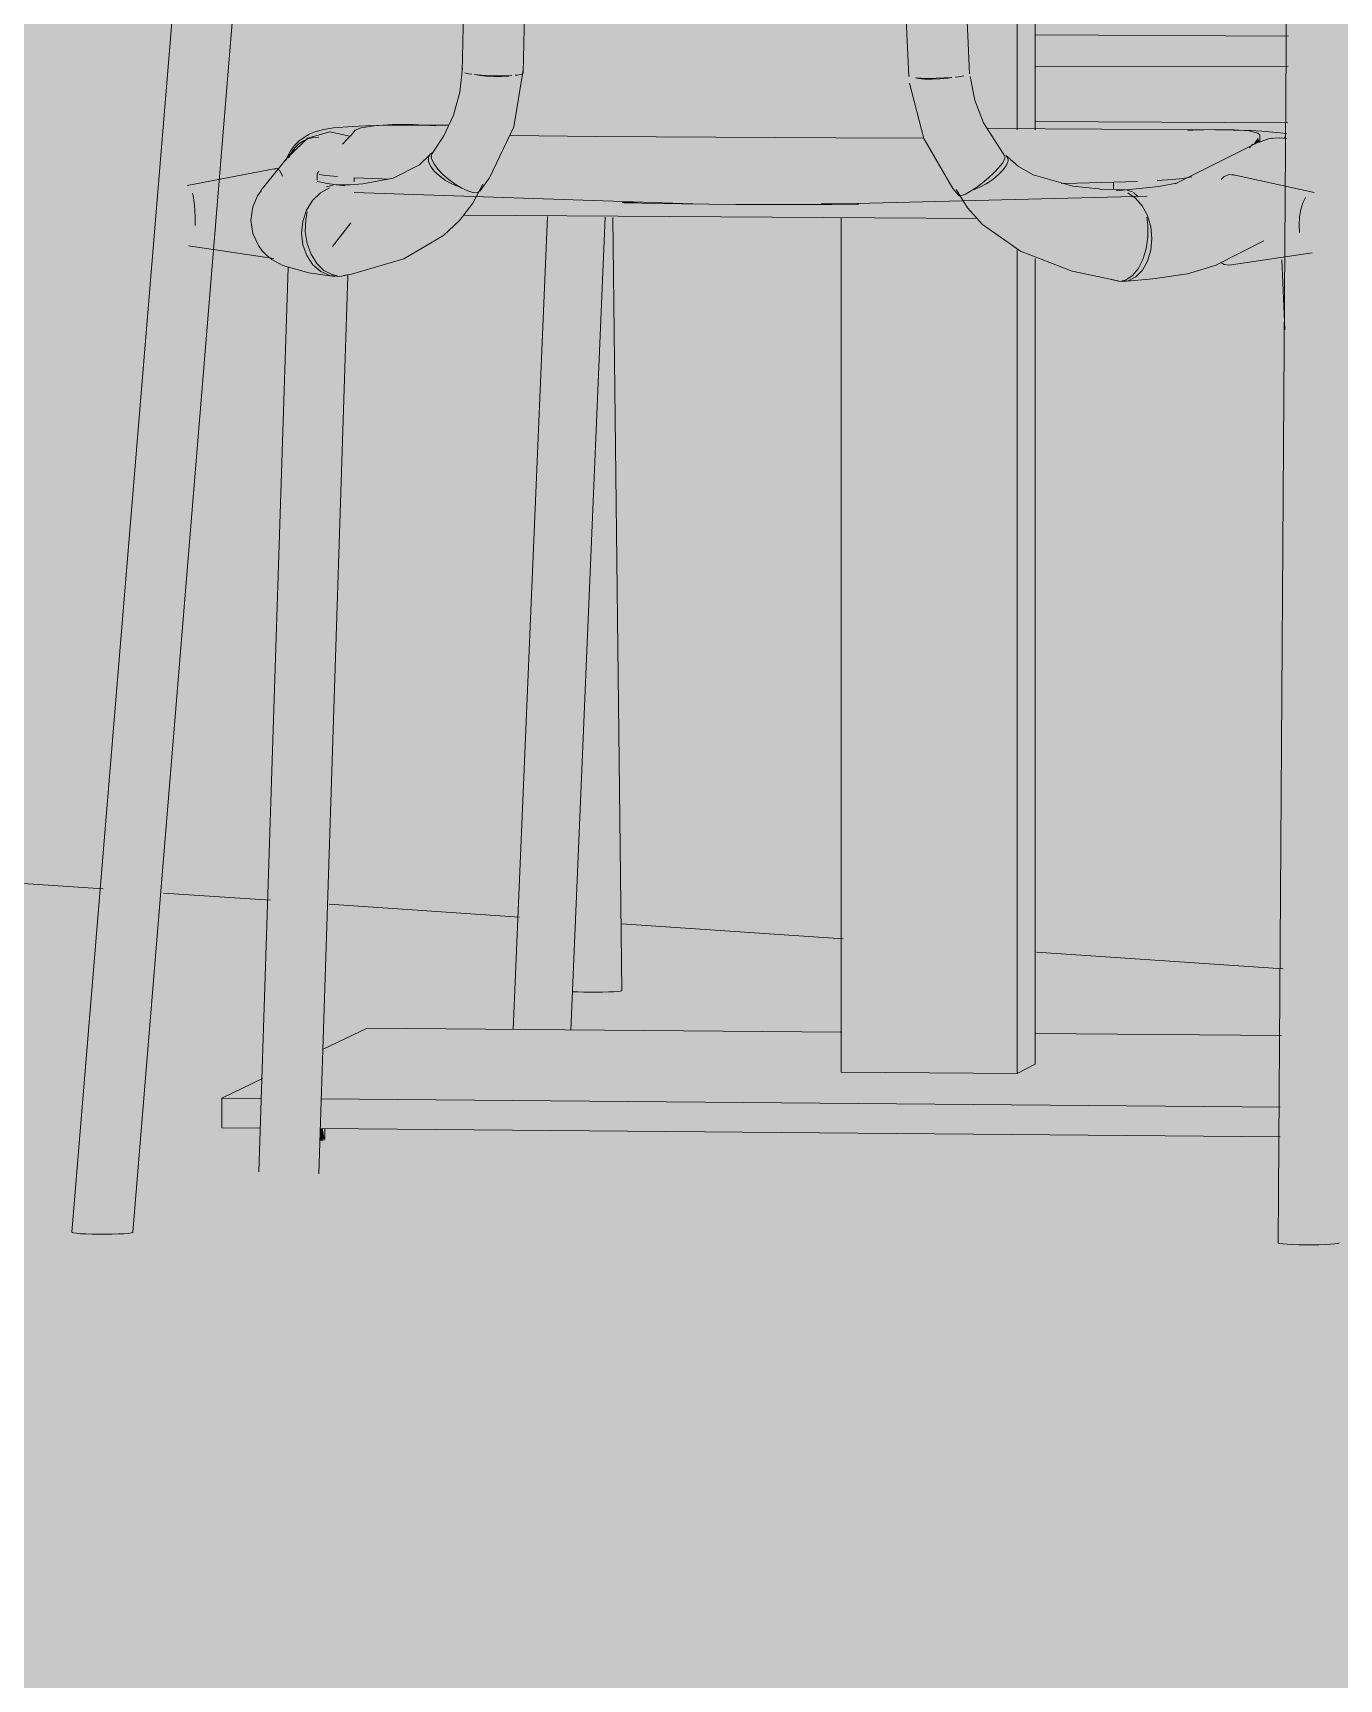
# Model space of a CAD drawing. Header units: inches. Extents: x 30764 to 30770, y -4780 to 4478.
# Drawn here: x 30767.26793 to 30767.29266, y 59.92249 to 59.95366 of the extents above; entities that cross this region are included whole.
import ezdxf

# ---------------------------------------------------------------- set-up
doc = ezdxf.new("R2010")
doc.units = ezdxf.units.IN
doc.header["$MEASUREMENT"] = 0
for name, color, linetype, lineweight in [('A-GLAZ-CURT', 52, 'Continuous', 9), ('I-FURN', 30, 'Continuous', 9), ('Q-CASE', 31, 'Continuous', 9)]:
    doc.layers.add(name, color=color, linetype=linetype, lineweight=lineweight)

msp = doc.modelspace()

# ---------------------------------------------------------------- hatches: boundary and pattern name
at = {"layer": 'A-GLAZ-CURT', "lineweight": 5, "transparency": 33554458}
msp.add_hatch(color=256, dxfattribs=at).paths.add_polyline_path([(30767.242691, 59.862277), (30767.301958, 59.867328), (30767.301958, 60.082348), (30767.242691, 60.085483), (30767.242691, 59.86713)], flags=0)
at = {"layer": 'I-FURN', "lineweight": 5}
h = msp.add_hatch(color=256, dxfattribs=at)
h.paths.add_polyline_path([(30767.286568, 59.933952), (30767.286568, 59.949562), (30767.286243, 59.949773), (30767.285724, 59.950132), (30767.283238, 59.950127), (30767.283238, 59.93398)], flags=0)
h.paths.add_polyline_path([(30767.286568, 59.951826), (30767.286568, 59.961795), (30767.286228, 59.961449), (30767.285789, 59.960856), (30767.285681, 59.960625), (30767.285415, 59.959901), (30767.285375, 59.958835), (30767.285773, 59.952578), (30767.285935, 59.952), (30767.286049, 59.951829), (30767.286364, 59.951827)], flags=0)
h.paths.add_polyline_path([(30767.286568, 59.963364), (30767.286568, 59.964614), (30767.283238, 59.964629), (30767.283266, 59.963448), (30767.286031, 59.963378), (30767.286563, 59.963364)], flags=0)
h = msp.add_hatch(color=256, dxfattribs=at)
h.paths.add_polyline_path([(30767.286568, 59.933952), (30767.286906, 59.934134), (30767.286906, 59.949388), (30767.286568, 59.949534), (30767.286568, 59.935495)], flags=0)
h.paths.add_polyline_path([(30767.286906, 59.951823), (30767.286875, 59.961998), (30767.286568, 59.961795), (30767.286568, 59.951826), (30767.28672, 59.951825)], flags=0)
h.paths.add_polyline_path([(30767.286899, 59.963351), (30767.286906, 59.963386), (30767.286906, 59.964611), (30767.286568, 59.964614), (30767.286568, 59.963364), (30767.286875, 59.963353)], flags=0)
for points in [[(30767.284802, 59.951665), (30767.284695, 59.951985), (30767.284617, 59.952337), (30767.284518, 59.952945), (30767.284228, 59.959916), (30767.284351, 59.960507), (30767.284502, 59.960939), (30767.284864, 59.961629), (30767.285331, 59.962266), (30767.281264, 59.962342), (30767.278457, 59.962344), (30767.27595, 59.962312), (30767.276597, 59.961553), (30767.277086, 59.960544), (30767.277277, 59.959719), (30767.277305, 59.958398), (30767.2772, 59.95283), (30767.277074, 59.952032), (30767.27698, 59.951712), (30767.284801, 59.951665)], [(30767.269177, 59.930912), (30767.271178, 59.955216), (30767.271033, 59.955215), (30767.271027, 59.95515), (30767.270742, 59.955065), (30767.27066, 59.954999), (30767.268702, 59.930936), (30767.269052, 59.930914)], [(30767.269307, 59.930912), (30767.269823, 59.930943), (30767.27133, 59.949727), (30767.271317, 59.949728), (30767.27128, 59.94975), (30767.271253, 59.949857), (30767.271165, 59.949863), (30767.271129, 59.94999), (30767.271002, 59.950009), (30767.270987, 59.950447), (30767.270987, 59.950679), (30767.271093, 59.950695), (30767.271121, 59.950776), (30767.271388, 59.950866), (30767.27146, 59.95088), (30767.271764, 59.955041), (30767.271594, 59.955139), (30767.271294, 59.955205), (30767.271178, 59.955216), (30767.269177, 59.930912)], [(30767.292026, 59.930712), (30767.292186, 59.955097), (30767.291909, 59.955061), (30767.291721, 59.954979), (30767.291674, 59.954874), (30767.291669, 59.95074), (30767.291778, 59.95066), (30767.292014, 59.950582), (30767.291977, 59.95044), (30767.291914, 59.950173), (30767.291857, 59.94984), (30767.291843, 59.949758), (30767.291682, 59.949655), (30767.291639, 59.949501), (30767.291543, 59.930737), (30767.2919, 59.930714)], [(30767.292156, 59.930712), (30767.292662, 59.930742), (30767.292773, 59.954873), (30767.292603, 59.954968), (30767.292335, 59.95503), (30767.292335, 59.955094), (30767.292186, 59.955097), (30767.292026, 59.930712)], [(30767.276575, 59.952849), (30767.276617, 59.954701), (30767.276222, 59.954753), (30767.276112, 59.954776), (30767.276111, 59.952935), (30767.276297, 59.952869), (30767.276429, 59.952857)], [(30767.276725, 59.952845), (30767.27721, 59.952884), (30767.277218, 59.95476), (30767.276963, 59.954709), (30767.276617, 59.954701), (30767.276575, 59.952849)], [(30767.285034, 59.952798), (30767.285599, 59.952851), (30767.28563, 59.952915), (30767.28566, 59.952964), (30767.285543, 59.954751), (30767.285311, 59.954688), (30767.284948, 59.954654), (30767.285027, 59.952946)], [(30767.284887, 59.952796), (30767.285034, 59.952798), (30767.284948, 59.954654), (30767.2845, 59.954689), (30767.284438, 59.954674), (30767.284523, 59.952826), (30767.284755, 59.952798)], [(30767.275808, 59.950881), (30767.276312, 59.951796), (30767.276507, 59.952837), (30767.27607, 59.952915), (30767.276059, 59.952945), (30767.275871, 59.952078), (30767.275774, 59.951883), (30767.275475, 59.951329), (30767.275545, 59.951156), (30767.275697, 59.950979)], [(30767.276341, 59.950632), (30767.276391, 59.950655), (30767.276975, 59.951715), (30767.277201, 59.952921), (30767.277059, 59.952861), (30767.276657, 59.952829), (30767.276507, 59.952837), (30767.276312, 59.951796), (30767.275808, 59.950881), (30767.276165, 59.950665), (30767.276264, 59.950636)], [(30767.276805, 59.95283), (30767.276725, 59.952845), (30767.276767, 59.952831)], [(30767.276975, 59.951715), (30767.277112, 59.952156), (30767.277147, 59.952635), (30767.276975, 59.951719)], [(30767.284956, 59.952779), (30767.284755, 59.952798), (30767.284888, 59.952783)], [(30767.27232, 59.950741), (30767.272611, 59.950924), (30767.272711, 59.950963), (30767.272926, 59.950991), (30767.273557, 59.951783), (30767.273076, 59.951612), (30767.272584, 59.951066), (30767.27264, 59.950982), (30767.272471, 59.950877), (30767.272352, 59.950781)], [(30767.272726, 59.951237), (30767.272973, 59.951509), (30767.273152, 59.951672), (30767.273557, 59.951783), (30767.273325, 59.951782), (30767.273003, 59.951631), (30767.272882, 59.951509), (30767.27279, 59.95138), (30767.272733, 59.951268)], [(30767.273352, 59.950876), (30767.273355, 59.951043), (30767.273625, 59.951126), (30767.273809, 59.951336), (30767.273841, 59.951489), (30767.273804, 59.951557), (30767.273891, 59.951698), (30767.273557, 59.951783), (30767.272926, 59.950991), (30767.273296, 59.950899), (30767.273318, 59.95089)], [(30767.28299, 59.950435), (30767.285531, 59.950525), (30767.285304, 59.950815), (30767.284895, 59.951472), (30767.284789, 59.951665), (30767.276943, 59.951657), (30767.276843, 59.951394), (30767.276717, 59.951181), (30767.276358, 59.950546), (30767.2798, 59.950454), (30767.282636, 59.950437)], [(30767.289652, 59.950835), (30767.290154, 59.950989), (30767.291434, 59.951664), (30767.291344, 59.951656), (30767.290911, 59.951468), (30767.289704, 59.950859)], [(30767.2908, 59.950018), (30767.290847, 59.950048), (30767.290813, 59.950329), (30767.290682, 59.950606), (30767.290652, 59.950636), (30767.290578, 59.950744), (30767.29043, 59.950874), (30767.290483, 59.950932), (30767.290579, 59.950976), (30767.291149, 59.950858), (30767.29165, 59.950788), (30767.291659, 59.951655), (30767.291525, 59.951672), (30767.289946, 59.950885), (30767.290166, 59.950854), (30767.290482, 59.95068), (30767.290565, 59.950606), (30767.290734, 59.950329), (30767.29077, 59.950241)], [(30767.291024, 59.951524), (30767.291156, 59.951602), (30767.291126, 59.951673), (30767.291024, 59.951525)], [(30767.291025, 59.951547), (30767.291156, 59.951648), (30767.291171, 59.951597), (30767.291435, 59.95172), (30767.291525, 59.951753), (30767.29121, 59.951787), (30767.291127, 59.951762), (30767.291142, 59.951693), (30767.291053, 59.951582)], [(30767.276023, 59.950735), (30767.275697, 59.950979), (30767.275488, 59.951261), (30767.275503, 59.951376), (30767.275433, 59.951202), (30767.275545, 59.951041), (30767.275747, 59.950863), (30767.276015, 59.950737)], [(30767.271047, 59.950156), (30767.272075, 59.950164), (30767.272129, 59.950428), (30767.272275, 59.950682), (30767.272478, 59.950883), (30767.272623, 59.951018), (30767.272559, 59.951088), (30767.271293, 59.950807), (30767.271293, 59.950783), (30767.271177, 59.95077), (30767.271177, 59.950709), (30767.271115, 59.950699), (30767.271083, 59.950587), (30767.271032, 59.95058), (30767.271048, 59.950161)], [(30767.27309, 59.949894), (30767.274158, 59.950083), (30767.274972, 59.950466), (30767.27553, 59.951041), (30767.275424, 59.951223), (30767.275422, 59.9513), (30767.27513, 59.951069), (30767.274645, 59.950879), (30767.274498, 59.950846), (30767.273494, 59.950742), (30767.273332, 59.950627), (30767.273233, 59.950509), (30767.273146, 59.950327), (30767.273094, 59.950005)], [(30767.273757, 59.949058), (30767.274838, 59.949358), (30767.275683, 59.949892), (30767.276263, 59.950697), (30767.276015, 59.950737), (30767.275747, 59.950863), (30767.27553, 59.951041), (30767.274972, 59.950466), (30767.274127, 59.950078), (30767.27309, 59.949894), (30767.273199, 59.949467), (30767.273307, 59.949293), (30767.273443, 59.949161), (30767.273596, 59.949081)], [(30767.285707, 59.950672), (30767.285912, 59.950767), (30767.286063, 59.950868), (30767.286366, 59.951155), (30767.286391, 59.951293), (30767.286339, 59.951296), (30767.286291, 59.951194), (30767.285997, 59.95089), (30767.285715, 59.950677)], [(30767.289041, 59.949793), (30767.289009, 59.950227), (30767.288859, 59.950553), (30767.28875, 59.950647), (30767.28863, 59.950684), (30767.287833, 59.950719), (30767.287272, 59.950848), (30767.286694, 59.951063), (30767.286395, 59.951232), (30767.286304, 59.951067), (30767.286215, 59.950975), (30767.28689, 59.950376), (30767.287795, 59.949997), (30767.288418, 59.949895)], [(30767.273018, 59.949865), (30767.273041, 59.950088), (30767.273131, 59.950329), (30767.273227, 59.950483), (30767.273376, 59.950627), (30767.273549, 59.950722), (30767.273494, 59.950742), (30767.27361, 59.950782), (30767.273084, 59.95087), (30767.272926, 59.950991), (30767.272704, 59.950962), (30767.272497, 59.950877), (30767.27232, 59.950741), (30767.27215, 59.95048), (30767.2721, 59.950358), (30767.272072, 59.950136), (30767.272128, 59.950041), (30767.27271, 59.94991)], [(30767.273399, 59.950817), (30767.273296, 59.950899), (30767.27314, 59.950962), (30767.272964, 59.950961), (30767.273127, 59.950864), (30767.273392, 59.950818)], [(30767.273322, 59.950825), (30767.273322, 59.950829), (30767.273227, 59.950841)], [(30767.273647, 59.950775), (30767.273923, 59.950799), (30767.274013, 59.950814), (30767.273994, 59.950918), (30767.273324, 59.950942), (30767.273405, 59.950816), (30767.27361, 59.950781)], [(30767.273757, 59.949058), (30767.274622, 59.949259), (30767.274686, 59.949278), (30767.275123, 59.949459), (30767.275546, 59.949708), (30767.275801, 59.949901), (30767.276019, 59.950119), (30767.276365, 59.950643), (30767.276327, 59.950633), (30767.276358, 59.950713), (30767.276263, 59.950697), (30767.275683, 59.949892), (30767.274838, 59.949358), (30767.27384, 59.949081)], [(30767.274013, 59.950806), (30767.274582, 59.950891), (30767.274013, 59.950885), (30767.274013, 59.950814)], [(30767.288504, 59.948963), (30767.288629, 59.948985), (30767.28875, 59.949063), (30767.288858, 59.949193), (30767.289009, 59.949571), (30767.289041, 59.949793), (30767.287795, 59.949997), (30767.286853, 59.950391), (30767.286215, 59.950975), (30767.28598, 59.950799), (30767.285724, 59.950677), (30767.285555, 59.950592), (30767.286205, 59.949826), (30767.287213, 59.949279), (30767.288309, 59.949005)], [(30767.288392, 59.950703), (30767.288392, 59.950829), (30767.287535, 59.950771), (30767.287891, 59.950743), (30767.288355, 59.950706)], [(30767.288635, 59.950682), (30767.289575, 59.950812), (30767.289704, 59.950885), (30767.289704, 59.950899), (30767.288812, 59.950843), (30767.288392, 59.950829), (30767.288392, 59.950703), (30767.28863, 59.950684)], [(30767.289118, 59.949763), (30767.290481, 59.949925), (30767.2908, 59.950018), (30767.290734, 59.950329), (30767.290685, 59.950448), (30767.290549, 59.950628), (30767.290372, 59.950766), (30767.290166, 59.950854), (30767.289946, 59.950885), (30767.289454, 59.950769), (30767.28869, 59.950665), (30767.288759, 59.95064), (30767.288664, 59.950628), (30767.288811, 59.950531), (30767.288937, 59.950385), (30767.289035, 59.950199), (30767.289096, 59.949987)], [(30767.291905, 59.950024), (30767.291905, 59.95063), (30767.291687, 59.950688), (30767.291648, 59.950745), (30767.290536, 59.950957), (30767.29043, 59.950874), (30767.290567, 59.950765), (30767.290685, 59.950618), (30767.290828, 59.950329), (30767.290874, 59.950046), (30767.291835, 59.950025)], [(30767.291669, 59.95074), (30767.291148, 59.950859), (30767.291652, 59.950744)], [(30767.28582, 59.950141), (30767.285609, 59.95041), (30767.285575, 59.950462), (30767.281907, 59.950404), (30767.278716, 59.950449), (30767.276318, 59.950533), (30767.27616, 59.950206), (30767.285712, 59.950142)], [(30767.28293, 59.950418), (30767.282903, 59.950423), (30767.28286, 59.950418)], [(30767.287213, 59.949279), (30767.28615, 59.94989), (30767.285446, 59.950657), (30767.285802, 59.950158), (30767.286004, 59.949955), (30767.286404, 59.949654), (30767.286963, 59.949366)], [(30767.272495, 59.949387), (30767.272259, 59.949608), (30767.272129, 59.949849), (30767.272085, 59.95004), (30767.272072, 59.950164), (30767.271071, 59.950148), (30767.27106, 59.950007), (30767.271177, 59.949983), (30767.271177, 59.949862), (30767.271293, 59.949854), (30767.271313, 59.949728), (30767.271357, 59.949629), (30767.271354, 59.949556), (30767.272325, 59.949413)], [(30767.273556, 59.949063), (30767.273382, 59.94914), (30767.273231, 59.949268), (30767.27311, 59.949458), (30767.273043, 59.949644), (30767.273018, 59.949865), (30767.272448, 59.949949), (30767.272128, 59.950041), (30767.272072, 59.950136), (30767.272102, 59.949914), (30767.272188, 59.949708), (30767.272402, 59.949457), (30767.272647, 59.949264), (30767.273098, 59.949128)], [(30767.273743, 59.949044), (30767.273686, 59.949069), (30767.273596, 59.949081), (30767.273342, 59.949259), (30767.273245, 59.949394), (30767.273151, 59.9496), (30767.273101, 59.949823), (30767.273095, 59.950029), (30767.273115, 59.950193), (30767.273077, 59.950193), (30767.273032, 59.950005), (30767.273018, 59.949865), (30767.27309, 59.949512), (30767.273199, 59.949317), (30767.273307, 59.949203), (30767.273443, 59.949113), (30767.27365, 59.949053)], [(30767.277484, 59.934783), (30767.278121, 59.950171), (30767.277678, 59.950165), (30767.277063, 59.934786), (30767.27735, 59.934784)], [(30767.278113, 59.934777), (30767.27872, 59.950166), (30767.278132, 59.950151), (30767.277487, 59.934783), (30767.278072, 59.934778)], [(30767.288512, 59.948948), (30767.28875, 59.949007), (30767.288858, 59.949083), (30767.289009, 59.949287), (30767.289074, 59.949459), (30767.289098, 59.949541), (30767.289118, 59.949763), (30767.289035, 59.950199), (30767.289015, 59.950192), (30767.289041, 59.949793), (30767.28894, 59.949354), (30767.28875, 59.949063), (30767.288565, 59.948974), (30767.288396, 59.948987), (30767.288455, 59.948963)], [(30767.28867, 59.948966), (30767.289827, 59.949099), (30767.290553, 59.949414), (30767.290688, 59.94959), (30767.290772, 59.949796), (30767.2908, 59.950018), (30767.290481, 59.949925), (30767.289727, 59.949821), (30767.289118, 59.949763), (30767.289074, 59.949459), (30767.289038, 59.949338), (30767.288942, 59.949168), (30767.288816, 59.94904)], [(30767.290377, 59.949279), (30767.290659, 59.94947), (30767.290767, 59.949632), (30767.290855, 59.950039), (30767.2908, 59.950018), (30767.290772, 59.949796), (30767.290688, 59.94959), (30767.290487, 59.949364)], [(30767.290584, 59.949262), (30767.291638, 59.949458), (30767.291677, 59.949602), (30767.291686, 59.949602), (30767.29172, 59.949706), (30767.291788, 59.949734), (30767.291813, 59.949875), (30767.291905, 59.949877), (30767.291905, 59.950024), (30767.290861, 59.950012), (30767.290835, 59.949853), (30767.290832, 59.949821), (30767.290688, 59.949502), (30767.290505, 59.949344), (30767.290467, 59.949292), (30767.290554, 59.949266)], [(30767.272749, 59.932064), (30767.273302, 59.949093), (30767.272829, 59.949199), (30767.272768, 59.949182), (30767.272225, 59.932091), (30767.272604, 59.932066), (30767.272749, 59.932064)], [(30767.272749, 59.932064), (30767.273345, 59.932093), (30767.27387, 59.949061), (30767.273657, 59.949046), (30767.2733, 59.949056), (30767.272861, 59.935507)], [(30767.278482, 59.935494), (30767.278411, 59.941532), (30767.278163, 59.935504), (30767.278365, 59.935496)], [(30767.279079, 59.935521), (30767.27908, 59.935528), (30767.279039, 59.938958)], [(30767.27337, 59.932688), (30767.273455, 59.932715), (30767.27342, 59.93291), (30767.273377, 59.932911), (30767.273371, 59.932715)]]:
    msp.add_hatch(color=256, dxfattribs=at).paths.add_polyline_path(points, flags=0)
h = msp.add_hatch(color=256, dxfattribs=at)
h.paths.add_polyline_path([(30767.29455, 59.952751), (30767.294596, 59.953394), (30767.294671, 59.953575), (30767.292841, 59.953553), (30767.292848, 59.952761), (30767.294019, 59.952754)], flags=0)
h.paths.add_polyline_path([(30767.291694, 59.952768), (30767.2917, 59.953593), (30767.286917, 59.953604), (30767.286917, 59.952797), (30767.29164, 59.952769)], flags=0)
h = msp.add_hatch(color=256, dxfattribs=at)
h.paths.add_polyline_path([(30767.296209, 59.953555), (30767.29617, 59.953569), (30767.296158, 59.953609), (30767.29581, 59.953682), (30767.294996, 59.95376), (30767.294029, 59.953793), (30767.292851, 59.95376), (30767.292857, 59.95358), (30767.296177, 59.953564)], flags=0)
h.paths.add_polyline_path([(30767.291708, 59.953587), (30767.29171, 59.953746), (30767.2905, 59.953726), (30767.286926, 59.953725), (30767.286925, 59.953615), (30767.291692, 59.953587)], flags=0)
h = msp.add_hatch(color=256, dxfattribs=at)
h.paths.add_polyline_path([(30767.28467, 59.95206), (30767.284801, 59.951667), (30767.284993, 59.951267)], flags=0)
h.paths.add_polyline_path([(30767.285469, 59.950575), (30767.285592, 59.950606), (30767.285912, 59.950818), (30767.285353, 59.951741), (30767.285106, 59.952786), (30767.284695, 59.952795), (30767.284539, 59.952844), (30767.284515, 59.952878), (30767.28467, 59.95206), (30767.285037, 59.951202)], flags=0)
h = msp.add_hatch(color=256, dxfattribs=at)
h.paths.add_polyline_path([(30767.285912, 59.950818), (30767.286223, 59.95111), (30767.286342, 59.95131), (30767.285859, 59.952141), (30767.28566, 59.952872), (30767.285557, 59.952858), (30767.285556, 59.952875), (30767.285391, 59.952826), (30767.285106, 59.952786), (30767.285353, 59.951741), (30767.285679, 59.951203)], flags=0)
h.paths.add_polyline_path([(30767.285837, 59.952018), (30767.286007, 59.951766), (30767.285778, 59.952306), (30767.285823, 59.952086)], flags=0)
h.paths.add_polyline_path([(30767.286331, 59.951263), (30767.285837, 59.952018), (30767.285832, 59.952178), (30767.286012, 59.951755), (30767.2863, 59.95131)], flags=0)
h = msp.add_hatch(color=256, dxfattribs=at)
h.paths.add_polyline_path([(30767.294665, 59.951933), (30767.294614, 59.952013), (30767.29456, 59.952395), (30767.29455, 59.952751), (30767.292836, 59.952761), (30767.292849, 59.951944), (30767.29402, 59.951937)], flags=0)
h.paths.add_polyline_path([(30767.291689, 59.951951), (30767.291694, 59.952768), (30767.286917, 59.952771), (30767.286917, 59.951981), (30767.29164, 59.951952)], flags=0)
h = msp.add_hatch(color=256, dxfattribs=at)
h.paths.add_polyline_path([(30767.287332, 59.950806), (30767.287213, 59.950843), (30767.287325, 59.950808)], flags=0)
h.paths.add_polyline_path([(30767.287392, 59.950807), (30767.289508, 59.950879), (30767.289865, 59.950938), (30767.290169, 59.951097), (30767.291052, 59.951582), (30767.291154, 59.951716), (30767.291127, 59.951762), (30767.290806, 59.951815), (30767.290309, 59.95183), (30767.288318, 59.951717), (30767.286143, 59.951646), (30767.286403, 59.951283), (30767.286822, 59.950985), (30767.287384, 59.95081)], flags=0)
h.paths.add_polyline_path([(30767.275461, 59.951354), (30767.275428, 59.951294), (30767.275459, 59.951346)], flags=0)
h.paths.add_polyline_path([(30767.274677, 59.950888), (30767.275134, 59.951065), (30767.275566, 59.951487), (30767.275782, 59.95188), (30767.274135, 59.951856), (30767.273999, 59.951772), (30767.273824, 59.951521), (30767.273841, 59.951489), (30767.27377, 59.951291), (30767.273554, 59.951099), (30767.273352, 59.950977), (30767.273702, 59.950936), (30767.274645, 59.950889)], flags=0)
h.paths.add_polyline_path([(30767.275508, 59.951382), (30767.275552, 59.951444), (30767.275515, 59.951393)], flags=0)
h = msp.add_hatch(color=256, dxfattribs=at)
h.paths.add_polyline_path([(30767.27396, 59.951727), (30767.273963, 59.951741), (30767.273991, 59.951762), (30767.274038, 59.951814), (30767.274037, 59.951847), (30767.273749, 59.951788), (30767.273958, 59.951728)], flags=0)
h.paths.add_polyline_path([(30767.273772, 59.951728), (30767.273709, 59.95178), (30767.273557, 59.951783)], flags=0)
h.paths.add_polyline_path([(30767.274136, 59.951857), (30767.274268, 59.951881), (30767.273963, 59.951874), (30767.274135, 59.951857)], flags=0)
h = msp.add_hatch(color=256, dxfattribs=at)
h.paths.add_polyline_path([(30767.286081, 59.951652), (30767.28607, 59.951673), (30767.286068, 59.951672)], flags=0)
h.paths.add_polyline_path([(30767.286139, 59.951653), (30767.288318, 59.951716), (30767.288318, 59.951737), (30767.288544, 59.951733), (30767.289871, 59.951819), (30767.286037, 59.951821), (30767.286128, 59.951671)], flags=0)
h.paths.add_polyline_path([(30767.275774, 59.951861), (30767.275782, 59.951904), (30767.275553, 59.95188), (30767.275553, 59.951862), (30767.275705, 59.951861)], flags=0)
h = msp.add_hatch(color=256, dxfattribs=at)
h.paths.add_polyline_path([(30767.291659, 59.951655), (30767.291655, 59.951722), (30767.291611, 59.951662)], flags=0)
h.paths.add_polyline_path([(30767.291659, 59.951722), (30767.29166, 59.951741), (30767.291655, 59.951722)], flags=0)
at = {"layer": 'I-FURN'}
h = msp.add_hatch(color=256, dxfattribs=at)
h.paths.add_polyline_path([(30767.269823, 59.930943), (30767.269825, 59.930951), (30767.270199, 59.935518)], flags=0)
h.paths.add_polyline_path([(30767.27146, 59.95088), (30767.27146, 59.95088), (30767.271465, 59.950942)], flags=0)
at = {"layer": 'I-FURN', "lineweight": 5}
h = msp.add_hatch(color=256, dxfattribs=at)
h.paths.add_polyline_path([(30767.282781, 59.95041), (30767.282779, 59.950436), (30767.282637, 59.95041)], flags=0)
h.paths.add_polyline_path([(30767.279124, 59.95044), (30767.279086, 59.950459), (30767.276964, 59.950519)], flags=0)
at = {"layer": 'I-FURN'}
msp.add_hatch(color=256, dxfattribs=at).paths.add_polyline_path([(30767.278602, 59.935494), (30767.279079, 59.935521), (30767.278877, 59.950159), (30767.278772, 59.950145), (30767.278411, 59.941532), (30767.278483, 59.935494)], flags=0)
at = {"layer": 'I-FURN', "lineweight": 5}
h = msp.add_hatch(color=256, dxfattribs=at)
h.paths.add_polyline_path([(30767.292792, 59.931892), (30767.292694, 59.933861), (30767.292715, 59.931894), (30767.292792, 59.931892)], flags=0)
h.paths.add_polyline_path([(30767.291637, 59.948107), (30767.291612, 59.949405), (30767.291583, 59.949401), (30767.291612, 59.948689)], flags=0)
h = msp.add_hatch(color=256, dxfattribs=at)
h.paths.add_polyline_path([(30767.296141, 59.932718), (30767.296141, 59.933281), (30767.293393, 59.933304), (30767.293451, 59.932741), (30767.293998, 59.932736)], flags=0)
h.paths.add_polyline_path([(30767.291544, 59.932757), (30767.291531, 59.93332), (30767.273395, 59.933472), (30767.273376, 59.932911), (30767.291532, 59.932757)], flags=0)
h.paths.add_polyline_path([(30767.272245, 59.932921), (30767.272229, 59.933482), (30767.271511, 59.933488), (30767.271511, 59.932927), (30767.272229, 59.932921)], flags=0)
at = {"layer": 'Q-CASE', "lineweight": 5}
h = msp.add_hatch(color=256, dxfattribs=at)
h.paths.add_polyline_path([(30767.299347, 59.935415), (30767.298076, 59.952157), (30767.296948, 59.951928), (30767.297027, 59.94942), (30767.297531, 59.935538), (30767.299336, 59.935416)], flags=0)
h.paths.add_polyline_path([(30767.296391, 59.935615), (30767.295857, 59.951919), (30767.292848, 59.951921), (30767.292839, 59.947453), (30767.293325, 59.935822), (30767.296251, 59.935625)], flags=0)
h.paths.add_polyline_path([(30767.291603, 59.935939), (30767.291653, 59.948747), (30767.2916, 59.949362), (30767.290535, 59.949238), (30767.290494, 59.949271), (30767.290224, 59.949154), (30767.289332, 59.948973), (30767.2885, 59.948922), (30767.286936, 59.949319), (30767.286936, 59.936254), (30767.2916, 59.935939)], flags=0)
h.paths.add_polyline_path([(30767.283271, 59.936502), (30767.283271, 59.950117), (30767.278925, 59.9501), (30767.279091, 59.936785), (30767.282689, 59.936542)], flags=0)
h.paths.add_polyline_path([(30767.277141, 59.936917), (30767.277699, 59.950154), (30767.276119, 59.950135), (30767.275929, 59.949929), (30767.275604, 59.949664), (30767.27531, 59.949485), (30767.274841, 59.949271), (30767.274411, 59.949133), (30767.273937, 59.948992), (30767.273552, 59.937159), (30767.277136, 59.936917)], flags=0)
h.paths.add_polyline_path([(30767.300291, 59.937173), (30767.300291, 59.964539), (30767.299473, 59.964525), (30767.299594, 59.964394), (30767.299774, 59.963902), (30767.299556, 59.963304), (30767.299397, 59.962838), (30767.29925, 59.962021), (30767.299094, 59.960721), (30767.298863, 59.958219), (30767.298809, 59.957003), (30767.300278, 59.937355)], flags=0)
h.paths.add_polyline_path([(30767.272422, 59.937236), (30767.272788, 59.949182), (30767.272623, 59.949276), (30767.272509, 59.949342), (30767.271396, 59.949506), (30767.270404, 59.937372), (30767.272397, 59.937237)], flags=0)
h.paths.add_polyline_path([(30767.269263, 59.937449), (30767.270696, 59.955217), (30767.270396, 59.959196), (30767.270163, 59.960776), (30767.270195, 59.960804), (30767.269762, 59.961574), (30767.269618, 59.961889), (30767.269773, 59.962319), (30767.269984, 59.96252), (30767.271037, 59.962903), (30767.271886, 59.9631), (30767.273076, 59.963275), (30767.27461, 59.963392), (30767.277035, 59.963448), (30767.277118, 59.963766), (30767.277212, 59.964059), (30767.277759, 59.964632), (30767.262792, 59.964693), (30767.262792, 59.965786), (30767.262691, 59.965784), (30767.262691, 59.953155), (30767.263576, 59.953168), (30767.263607, 59.953146), (30767.263964, 59.953074), (30767.264256, 59.952853), (30767.264365, 59.952766), (30767.264369, 59.95267), (30767.264452, 59.952342), (30767.264383, 59.95198), (30767.264338, 59.95182), (30767.264425, 59.951549), (30767.264468, 59.951341), (30767.264499, 59.951068), (30767.265152, 59.937727), (30767.269225, 59.937452)], flags=0)
h.paths.add_polyline_path([(30767.263396, 59.951091), (30767.263396, 59.951146), (30767.263389, 59.951146)], flags=0)
h.paths.add_polyline_path([(30767.264046, 59.937802), (30767.263356, 59.951202), (30767.263288, 59.951351), (30767.262691, 59.951141), (30767.262732, 59.938933), (30767.262773, 59.937888), (30767.263912, 59.937811)], flags=0)
h.paths.add_polyline_path([(30767.271505, 59.950831), (30767.272656, 59.951056), (30767.272825, 59.951326), (30767.272973, 59.951522), (30767.273097, 59.951623), (30767.273213, 59.951685), (30767.27346, 59.951751), (30767.273814, 59.951685), (30767.273994, 59.951676), (30767.273961, 59.951697), (30767.273677, 59.951805), (30767.274773, 59.951879), (30767.27585, 59.951882), (30767.27597, 59.952169), (30767.276031, 59.952448), (30767.276124, 59.953034), (30767.276216, 59.958884), (30767.276101, 59.959908), (30767.275878, 59.960494), (30767.275686, 59.960831), (30767.275262, 59.961425), (30767.274954, 59.961734), (30767.274666, 59.961958), (30767.274168, 59.962219), (30767.272789, 59.962094), (30767.271103, 59.961752), (30767.271016, 59.961683), (30767.271123, 59.961462), (30767.271489, 59.959564), (30767.271648, 59.957609), (30767.27174, 59.956858), (30767.271811, 59.956064), (30767.271841, 59.95494), (30767.27151, 59.950893)], flags=0)
h.paths.add_polyline_path([(30767.291259, 59.951577), (30767.29148, 59.95163), (30767.2917, 59.951689), (30767.291476, 59.9517), (30767.291397, 59.951651), (30767.291318, 59.951614)], flags=0)
h.paths.add_polyline_path([(30767.27401, 59.951694), (30767.274001, 59.95172), (30767.274004, 59.951699)], flags=0)
h.paths.add_polyline_path([(30767.291705, 59.951708), (30767.291706, 59.951939), (30767.286936, 59.951964), (30767.286971, 59.951799), (30767.291497, 59.951737), (30767.291657, 59.951714)], flags=0)
h.paths.add_polyline_path([(30767.276652, 59.952784), (30767.276625, 59.952788), (30767.276651, 59.952784)], flags=0)
h.paths.add_polyline_path([(30767.297994, 59.953416), (30767.29772, 59.957495), (30767.297765, 59.958422), (30767.298307, 59.962941), (30767.298489, 59.963543), (30767.298583, 59.963808), (30767.297998, 59.964126), (30767.29634, 59.964555), (30767.294963, 59.964522), (30767.294564, 59.964229), (30767.294301, 59.963956), (30767.293895, 59.963436), (30767.293546, 59.962631), (30767.293472, 59.962126), (30767.293456, 59.961947), (30767.293551, 59.961755), (30767.293628, 59.961388), (30767.293657, 59.961268), (30767.293595, 59.959724), (30767.293482, 59.958798), (30767.293468, 59.958449), (30767.293553, 59.955759), (30767.29371, 59.955055), (30767.293865, 59.954742), (30767.294177, 59.95424), (30767.29445, 59.954011), (30767.294973, 59.95378), (30767.295218, 59.953738), (30767.296083, 59.953627), (30767.296222, 59.953614), (30767.29626, 59.953578), (30767.296601, 59.953602), (30767.296987, 59.95358), (30767.297057, 59.95358), (30767.297949, 59.953424)], flags=0)
h.paths.add_polyline_path([(30767.283271, 59.963428), (30767.283271, 59.964609), (30767.281648, 59.964579), (30767.281117, 59.964474), (30767.279418, 59.96409), (30767.278345, 59.963675), (30767.278143, 59.963451), (30767.282945, 59.963432)], flags=0)
h.paths.add_polyline_path([(30767.260653, 59.97341), (30767.300291, 59.974088), (30767.300291, 59.974141), (30767.251566, 59.975458), (30767.251566, 59.973673), (30767.254308, 59.973594)], flags=0)

# ---------------------------------------------------------------- linework, layer by layer
at = {"layer": 'I-FURN'}
for p, q in [((30767.286906, 59.962017), (30767.286906, 59.951822)), ((30767.286568, 59.95182), (30767.286568, 59.961795)), ((30767.268672, 59.930948), (30767.27066, 59.955058)), ((30767.271799, 59.954963), (30767.269827, 59.930948)), ((30767.276106, 59.954822), (30767.276063, 59.952925)), ((30767.277257, 59.9548), (30767.277214, 59.952891)), ((30767.284427, 59.954735), (30767.284515, 59.952835)), ((30767.285579, 59.954792), (30767.285667, 59.95288)), ((30767.291509, 59.93075), (30767.291671, 59.954896)), ((30767.291705, 59.953593), (30767.286917, 59.953621)), ((30767.277216, 59.952945), (30767.277217, 59.952957)), ((30767.285664, 59.952963), (30767.285664, 59.952964)), ((30767.286915, 59.953018), (30767.2917, 59.953029)), ((30767.284523, 59.952826), (30767.284519, 59.952841)), ((30767.286917, 59.951981), (30767.291696, 59.951952)), ((30767.273934, 59.9517), (30767.273557, 59.951783)), ((30767.27389, 59.95165), (30767.273794, 59.951548)), ((30767.275799, 59.951908), (30767.275068, 59.951912)), ((30767.275553, 59.951899), (30767.275548, 59.9519)), ((30767.290325, 59.951819), (30767.286022, 59.951845)), ((30767.289896, 59.951814), (30767.289797, 59.95181)), ((30767.291161, 59.951728), (30767.291161, 59.951585)), ((30767.291386, 59.951665), (30767.291396, 59.951671)), ((30767.291666, 59.951658), (30767.291527, 59.951673)), ((30767.272251, 59.950673), (30767.272883, 59.951461)), ((30767.289557, 59.950799), (30767.291151, 59.951592)), ((30767.290966, 59.951483), (30767.291024, 59.951548)), ((30767.270855, 59.95077), (30767.272535, 59.95109)), ((30767.272507, 59.951075), (30767.272559, 59.951088)), ((30767.272559, 59.951088), (30767.272611, 59.951043)), ((30767.272615, 59.951037), (30767.272659, 59.950943)), ((30767.273316, 59.950868), (30767.273316, 59.950997)), ((30767.273347, 59.951042), (30767.273318, 59.950999)), ((30767.273494, 59.950742), (30767.27362, 59.950775)), ((30767.273938, 59.950782), (30767.273672, 59.950778)), ((30767.274013, 59.950838), (30767.274013, 59.950916)), ((30767.288613, 59.950685), (30767.288139, 59.950701)), ((30767.288392, 59.950829), (30767.288847, 59.950844)), ((30767.288392, 59.950829), (30767.288392, 59.950703)), ((30767.289704, 59.950899), (30767.289875, 59.950929)), ((30767.290579, 59.950977), (30767.290675, 59.950963)), ((30767.290638, 59.950975), (30767.292191, 59.950635)), ((30767.28043, 59.950424), (30767.274013, 59.950634)), ((30767.28293, 59.950418), (30767.28286, 59.950418)), ((30767.283281, 59.950418), (30767.289027, 59.950569)), ((30767.288654, 59.950681), (30767.28875, 59.950647)), ((30767.288769, 59.950636), (30767.288859, 59.950553)), ((30767.271002, 59.950009), (30767.271006, 59.950156)), ((30767.285818, 59.950144), (30767.276097, 59.950205)), ((30767.277026, 59.934787), (30767.277676, 59.950181)), ((30767.278769, 59.950171), (30767.27812, 59.934778)), ((30767.278913, 59.950164), (30767.279083, 59.935525)), ((30767.283238, 59.93398), (30767.283238, 59.95015)), ((30767.27395, 59.950058), (30767.273606, 59.949615)), ((30767.291906, 59.950024), (30767.291915, 59.949877)), ((30767.272496, 59.949387), (30767.27088, 59.949626)), ((30767.286568, 59.933952), (30767.286568, 59.949562)), ((30767.291241, 59.949722), (30767.29034, 59.949264)), ((30767.292153, 59.949492), (30767.290581, 59.949262)), ((30767.272213, 59.932096), (30767.272768, 59.949219)), ((30767.286906, 59.949388), (30767.286906, 59.934134)), ((30767.291636, 59.948037), (30767.291581, 59.949363)), ((30767.273897, 59.949067), (30767.273345, 59.932056)), ((30767.273743, 59.949044), (30767.27393, 59.949083)), ((30767.288355, 59.94899), (30767.288512, 59.948948)), ((30767.279079, 59.935521), (30767.27908, 59.935528)), ((30767.274261, 59.934815), (30767.27343, 59.934413)), ((30767.283246, 59.93474), (30767.274261, 59.934815)), ((30767.291573, 59.934672), (30767.286912, 59.93471)), ((30767.272278, 59.933858), (30767.271511, 59.933488)), ((30767.286568, 59.933952), (30767.283238, 59.93398)), ((30767.286906, 59.934134), (30767.286568, 59.933952)), ((30767.271511, 59.933488), (30767.272263, 59.933482)), ((30767.271511, 59.932927), (30767.271511, 59.933488)), ((30767.273393, 59.933473), (30767.291549, 59.93332)), ((30767.272245, 59.932921), (30767.271511, 59.932927)), ((30767.291546, 59.932757), (30767.273375, 59.932911)), ((30767.273459, 59.93291), (30767.273459, 59.932705)), ((30767.269823, 59.930943), (30767.269825, 59.930951)), ((30767.292662, 59.930742), (30767.292661, 59.93075))]:
    msp.add_line(p, q, dxfattribs=at)
for points in [[(30767.276066, 59.95299, 0), (30767.276016, 59.952535, 0), (30767.275895, 59.952101, 0), (30767.275716, 59.951711, 0), (30767.27549, 59.951371, 0)], [(30767.276242, 59.952875, 0), (30767.276189, 59.952883, 0), (30767.276111, 59.952899, 0)], [(30767.276294, 59.952868, 0), (30767.276367, 59.952855, 0), (30767.276507, 59.952837, 0)], [(30767.276575, 59.952849, 0), (30767.276429, 59.952857, 0), (30767.276297, 59.952869, 0)], [(30767.277216, 59.952953, 0), (30767.277036, 59.95188, 0), (30767.276578, 59.950915, 0), (30767.276395, 59.950661, 0)], [(30767.27721, 59.952884, 0), (30767.277174, 59.95287, 0), (30767.277102, 59.952858, 0), (30767.277062, 59.952854, 0)], [(30767.276507, 59.952837, 0), (30767.276657, 59.952829, 0), (30767.276805, 59.95283, 0), (30767.276942, 59.952841, 0)], [(30767.276998, 59.95285, 0), (30767.276869, 59.952845, 0), (30767.276725, 59.952845, 0), (30767.276575, 59.952849, 0)], [(30767.284531, 59.952708, 0), (30767.284804, 59.951657, 0), (30767.285351, 59.950713, 0), (30767.285455, 59.950584, 0)], [(30767.284642, 59.952805, 0), (30767.284695, 59.952795, 0), (30767.284816, 59.952782, 0), (30767.284956, 59.952779, 0), (30767.285106, 59.952786, 0)], [(30767.285034, 59.952798, 0), (30767.284887, 59.952796, 0), (30767.284755, 59.952798, 0), (30767.284645, 59.952804, 0)], [(30767.285328, 59.952815, 0), (30767.285184, 59.952805, 0), (30767.285034, 59.952798, 0)], [(30767.285106, 59.952786, 0), (30767.285254, 59.952802, 0), (30767.28533, 59.952814, 0)], [(30767.285559, 59.952842, 0), (30767.285456, 59.952828, 0), (30767.285393, 59.952821, 0)], [(30767.285677, 59.952829, 0), (30767.285769, 59.952383, 0), (30767.28593, 59.951956, 0), (30767.286336, 59.951325, 0)], [(30767.272725, 59.951247, 0), (30767.272751, 59.951317, 0), (30767.27281, 59.951425, 0), (30767.272885, 59.951524, 0), (30767.272972, 59.951612, 0), (30767.273072, 59.951686, 0), (30767.273179, 59.951745, 0), (30767.273274, 59.951784, 0), (30767.273436, 59.951827, 0), (30767.273627, 59.951857, 0), (30767.273983, 59.951887, 0), (30767.274235, 59.9519, 0), (30767.274438, 59.951907, 0), (30767.274757, 59.951912, 0), (30767.275068, 59.951912, 0)], [(30767.273347, 59.951681, 0), (30767.273246, 59.951676, 0), (30767.273147, 59.951653, 0), (30767.273054, 59.951613, 0), (30767.27297, 59.951558, 0), (30767.272896, 59.951488, 0), (30767.272837, 59.951409, 0), (30767.272801, 59.951342, 0), (30767.272778, 59.951287, 0)], [(30767.273557, 59.951783, 0), (30767.273129, 59.951665, 0), (30767.272817, 59.951352, 0)], [(30767.274036, 59.951814, 0), (30767.273962, 59.95173, 0), (30767.273888, 59.95165, 0)], [(30767.275548, 59.9519, 0), (30767.275133, 59.95192, 0), (30767.274732, 59.95192, 0), (30767.274392, 59.9519, 0), (30767.274151, 59.951863, 0), (30767.274036, 59.951814, 0)], [(30767.276963, 59.951712, 0), (30767.278601, 59.951697, 0), (30767.280866, 59.95168, 0), (30767.283135, 59.951669, 0), (30767.284785, 59.951664, 0)], [(30767.291162, 59.951728, 0), (30767.291127, 59.951762, 0), (30767.290962, 59.951802, 0), (30767.290679, 59.951825, 0), (30767.290309, 59.95183, 0), (30767.289896, 59.951814, 0)], [(30767.291666, 59.95175, 0), (30767.29155, 59.951767, 0), (30767.291192, 59.951797, 0), (30767.29099, 59.951807, 0), (30767.290658, 59.951816, 0), (30767.290325, 59.951819, 0)], [(30767.291527, 59.951673, 0), (30767.291344, 59.951656, 0), (30767.291171, 59.951597, 0)], [(30767.275445, 59.951349, 0), (30767.275252, 59.951157, 0), (30767.274755, 59.950907, 0), (30767.274181, 59.950798, 0), (30767.273938, 59.950782, 0)], [(30767.275512, 59.951396, 0), (30767.275455, 59.95136, 0), (30767.275422, 59.9513, 0), (30767.275424, 59.951223, 0), (30767.275461, 59.951134, 0), (30767.27553, 59.951041, 0)], [(30767.275808, 59.950881, 0), (30767.275697, 59.950979, 0), (30767.275602, 59.951079, 0), (30767.275531, 59.951176, 0), (30767.275488, 59.951261, 0), (30767.275475, 59.951329, 0), (30767.275495, 59.951376, 0)], [(30767.286342, 59.95131, 0), (30767.286331, 59.951263, 0), (30767.286291, 59.951194, 0), (30767.286223, 59.95111, 0), (30767.286133, 59.951014, 0), (30767.286027, 59.950915, 0), (30767.285912, 59.950818, 0)], [(30767.286215, 59.950975, 0), (30767.286304, 59.951067, 0), (30767.286366, 59.951155, 0), (30767.286395, 59.951232, 0), (30767.286391, 59.951293, 0), (30767.286353, 59.951333, 0)], [(30767.286376, 59.951316, 0), (30767.286595, 59.951125, 0), (30767.286873, 59.950969, 0), (30767.287623, 59.950758, 0), (30767.288116, 59.950702, 0), (30767.288139, 59.950701, 0)], [(30767.27553, 59.951041, 0), (30767.275628, 59.950948, 0), (30767.275747, 59.950863, 0), (30767.275879, 59.950791, 0), (30767.276015, 59.950737, 0)], [(30767.273549, 59.950722, 0), (30767.273376, 59.950627, 0), (30767.273227, 59.950483, 0), (30767.273113, 59.950299, 0), (30767.273041, 59.950088, 0), (30767.273018, 59.949865, 0)], [(30767.273315, 59.950842, 0), (30767.273326, 59.950841, 0), (30767.273507, 59.950803, 0), (30767.273835, 59.950759, 0)], [(30767.273352, 59.950977, 0), (30767.273481, 59.950956, 0), (30767.273702, 59.950936, 0)], [(30767.27645, 59.950793, 0), (30767.276261, 59.950431, 0), (30767.276012, 59.950106, 0), (30767.275707, 59.949821, 0), (30767.274955, 59.949381, 0), (30767.273964, 59.949091, 0), (30767.273807, 59.949064, 0)], [(30767.274013, 59.950916, 0), (30767.274538, 59.950893, 0), (30767.274668, 59.950888, 0)], [(30767.276391, 59.950655, 0), (30767.276341, 59.950632, 0), (30767.276264, 59.950636, 0), (30767.276165, 59.950665, 0), (30767.276051, 59.950718, 0), (30767.275929, 59.950792, 0), (30767.275808, 59.950881, 0)], [(30767.285411, 59.950691, 0), (30767.285629, 59.950347, 0), (30767.285909, 59.950032, 0), (30767.28663, 59.949523, 0), (30767.287608, 59.949146, 0), (30767.288483, 59.948966, 0)], [(30767.285912, 59.950818, 0), (30767.285796, 59.950731, 0), (30767.285687, 59.950658, 0), (30767.285592, 59.950606, 0), (30767.285517, 59.950578, 0), (30767.285469, 59.950575, 0), (30767.285449, 59.950598, 0)], [(30767.285724, 59.950677, 0), (30767.28585, 59.950729, 0), (30767.28598, 59.950799, 0), (30767.286105, 59.950883, 0), (30767.286215, 59.950975, 0)], [(30767.287402, 59.950808, 0), (30767.2877, 59.950813, 0), (30767.288392, 59.950829, 0)], [(30767.28844, 59.95067, 0), (30767.288948, 59.950715, 0), (30767.28925, 59.950752, 0), (30767.289547, 59.950803, 0), (30767.289595, 59.950821, 0), (30767.289604, 59.950815, 0)], [(30767.289221, 59.95086, 0), (30767.289508, 59.950879, 0), (30767.289704, 59.950899, 0)], [(30767.290429, 59.95088, 0), (30767.290482, 59.950932, 0), (30767.290579, 59.950977, 0)], [(30767.271006, 59.950156, 0), (30767.271001, 59.950305, 0), (30767.270987, 59.950447, 0), (30767.270966, 59.950571, 0), (30767.270953, 59.950621, 0)], [(30767.272059, 59.95011, 0), (30767.272095, 59.950361, 0), (30767.272187, 59.950573, 0), (30767.272254, 59.950669, 0)], [(30767.279381, 59.950443, 0), (30767.279201, 59.950444, 0), (30767.279092, 59.950444, 0)], [(30767.279124, 59.95044, 0), (30767.279263, 59.950437, 0), (30767.279464, 59.950433, 0), (30767.279704, 59.950429, 0)], [(30767.279704, 59.950429, 0), (30767.281242, 59.950411, 0), (30767.282781, 59.95041, 0)], [(30767.282781, 59.95041, 0), (30767.283059, 59.950411, 0), (30767.283307, 59.950413, 0), (30767.283486, 59.950414, 0), (30767.283569, 59.950416, 0)], [(30767.283543, 59.950417, 0), (30767.283413, 59.950418, 0), (30767.283198, 59.950419, 0), (30767.28293, 59.950418, 0)], [(30767.289118, 59.949763, 0), (30767.289096, 59.949987, 0), (30767.289035, 59.950199, 0), (30767.288937, 59.950385, 0), (30767.288811, 59.950531, 0), (30767.288664, 59.950628, 0)], [(30767.292028, 59.950539, 0), (30767.291977, 59.95044, 0), (30767.291938, 59.950315, 0), (30767.291914, 59.950173, 0), (30767.291906, 59.950024, 0)], [(30767.272059, 59.95011, 0), (30767.272097, 59.949859, 0), (30767.272201, 59.949631, 0), (30767.272275, 59.949531, 0), (30767.272362, 59.949442, 0), (30767.272459, 59.949365, 0), (30767.272664, 59.949253, 0), (30767.27316, 59.949117, 0), (30767.27364, 59.949048, 0)], [(30767.27309, 59.949894, 0), (30767.273098, 59.950117, 0), (30767.273128, 59.95027, 0)], [(30767.289021, 59.95017, 0), (30767.289041, 59.950017, 0), (30767.289041, 59.949793, 0)], [(30767.273018, 59.949865, 0), (30767.273043, 59.949644, 0), (30767.273116, 59.94944, 0), (30767.273231, 59.949268, 0), (30767.273382, 59.94914, 0), (30767.273556, 59.949063, 0), (30767.273743, 59.949044, 0)], [(30767.273698, 59.94906, 0), (30767.273596, 59.949081, 0), (30767.273443, 59.949161, 0), (30767.273307, 59.949293, 0), (30767.273199, 59.949467, 0), (30767.273125, 59.949672, 0), (30767.27309, 59.949894, 0)], [(30767.288512, 59.948948, 0), (30767.28867, 59.948966, 0), (30767.288816, 59.94904, 0), (30767.288942, 59.949168, 0), (30767.289038, 59.949338, 0), (30767.289098, 59.949541, 0), (30767.289118, 59.949763, 0)], [(30767.289041, 59.949793, 0), (30767.289009, 59.949571, 0), (30767.288946, 59.949366, 0), (30767.288858, 59.949193, 0), (30767.28875, 59.949063, 0), (30767.288629, 59.948985, 0), (30767.28855, 59.948964, 0)], [(30767.288578, 59.948949, 0), (30767.289134, 59.949, 0), (30767.289796, 59.949094, 0), (30767.290336, 59.949259, 0), (30767.290341, 59.949262, 0)], [(30767.290584, 59.949262, 0), (30767.290488, 59.949275, 0), (30767.29044, 59.949305, 0)], [(30767.278163, 59.935504, 0), (30767.278256, 59.9355, 0), (30767.278365, 59.935496, 0), (30767.278482, 59.935494, 0)], [(30767.278482, 59.935494, 0), (30767.278602, 59.935494, 0), (30767.27872, 59.935495, 0), (30767.278829, 59.935498, 0), (30767.278924, 59.935502, 0), (30767.278999, 59.935508, 0), (30767.279052, 59.935514, 0), (30767.279079, 59.935521, 0)], [(30767.273455, 59.932701, 0), (30767.27342, 59.932693, 0), (30767.273372, 59.932687, 0)], [(30767.268676, 59.930952, 0), (30767.268675, 59.930944, 0), (30767.268702, 59.930936, 0), (30767.268756, 59.930929, 0), (30767.268836, 59.930922, 0), (30767.268936, 59.930917, 0), (30767.269052, 59.930914, 0), (30767.269177, 59.930912, 0)], [(30767.269177, 59.930912, 0), (30767.269307, 59.930912, 0), (30767.269433, 59.930913, 0), (30767.269551, 59.930917, 0), (30767.269653, 59.930922, 0), (30767.269735, 59.930928, 0), (30767.269793, 59.930935, 0), (30767.269823, 59.930943, 0)], [(30767.291512, 59.930753, 0), (30767.291513, 59.930745, 0), (30767.291543, 59.930737, 0), (30767.2916, 59.93073, 0), (30767.291681, 59.930723, 0), (30767.291783, 59.930718, 0), (30767.2919, 59.930714, 0), (30767.292026, 59.930712, 0)], [(30767.292026, 59.930712, 0), (30767.292156, 59.930712, 0), (30767.292282, 59.930713, 0), (30767.292398, 59.930716, 0), (30767.292499, 59.930721, 0), (30767.292579, 59.930727, 0), (30767.292634, 59.930734, 0), (30767.292662, 59.930742, 0)]]:
    msp.add_polyline3d(points, dxfattribs=at)
at = {"layer": 'Q-CASE'}
for p, q in [((30767.269263, 59.937449), (30767.26515, 59.937727)), ((30767.272434, 59.937235), (30767.270403, 59.937372)), ((30767.277146, 59.936916), (30767.273544, 59.93716)), ((30767.283271, 59.936502), (30767.279076, 59.936786)), ((30767.291605, 59.935939), (30767.286936, 59.936254))]:
    msp.add_line(p, q, dxfattribs=at)

doc.saveas('drawing.dxf')
